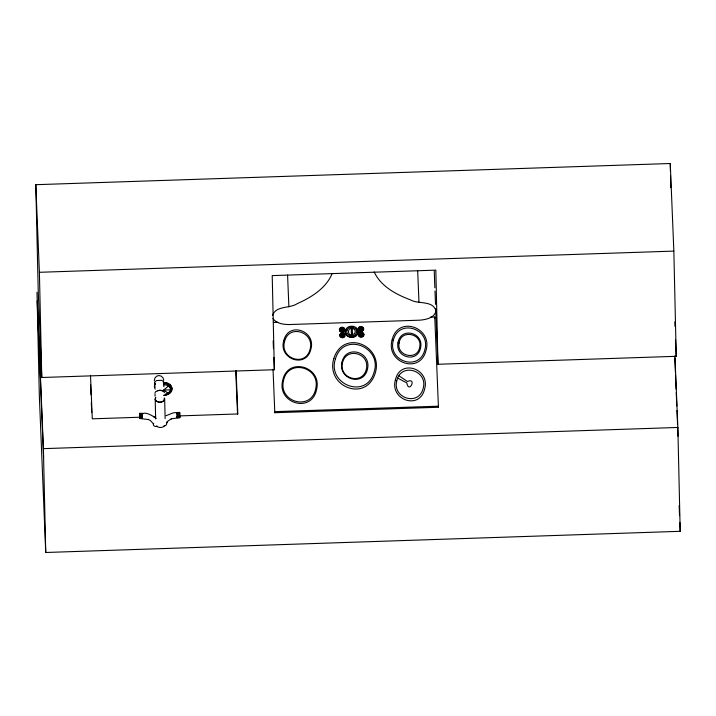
<?xml version="1.0" encoding="UTF-8"?>
<svg xmlns="http://www.w3.org/2000/svg" width="716" height="716" viewBox="0 0 716 716"><rect width="100%" height="100%" fill="white"/><g stroke="black" fill="none" stroke-linecap="round" stroke-linejoin="round"><path stroke-width="1.07" d="M139.853 418.511L139.889 413.275L139.853 418.511L148.507 419.567L148.051 419.361L150.351 420.489L153.26 423.657M142.511 418.52C139.334 408.192 152.848 415.477 156.115 418.448M177.076 416.801L177.085 417.714L176.995 412.488L179.653 412.443L179.734 417.67L171.133 418.842L171.616 418.636L167.66 421.285L166.604 423.004L166.935 422.037L166.613 423.809A2.658 2.032 -1.3 0 1 165.306 425.599L163.982 425.895M177.022 414.636L179.68 414.591L179.653 412.443M179.734 417.67L179.716 415.513M339.42 330.112C338.713 326.353 345.309 326.147 344.861 329.933M344.852 329.423C345.56 333.182 338.963 333.387 339.402 329.602M358.242 328.868C358.251 335.446 367.899 328.823 361.499 326.541C354.662 326.066 360.837 335.231 363.54 329.414M358.403 334.99C357.696 331.231 364.292 331.025 363.844 334.811M363.835 334.3C364.542 338.059 357.946 338.265 358.394 334.479M345.461 331.884L346.419 329.154M357.955 331.759C358.242 339.572 344.682 339.205 345.452 331.365C345.9 323.945 358.716 324.715 357.973 332.269M154.289 380.76L154.817 378.209L156.464 376.303L158.8 375.524L161.198 376.106L163.006 377.869L163.749 380.366M272.492 315.505C275.955 305.329 289.828 308.721 297.23 303.665C311.344 297.337 326.147 288.315 332.242 273.36M154.423 387.105L154.907 383.132L154.423 387.105L155.166 389.182M164.098 400.459C161.968 402.669 158.182 402.777 155.909 400.736L155.211 399.125L155.748 397.47L155.202 399.107L155.649 418.932M155.202 399.143L155.918 400.745C158.209 402.786 162.004 402.669 164.116 400.432L164.304 397.971L164.662 398.767M164.107 400.45L164.662 398.794L165.119 418.618M164.689 425.734C162.621 428.016 158.755 428.114 156.482 426.065M339.482 329.494C340.091 327.364 343.206 326.979 344.45 328.742M344.79 330.04C344.145 332.412 340.342 332.519 339.527 330.219M358.465 334.372L359.674 332.868M363.773 334.918C363.128 337.29 359.325 337.397 358.51 335.097M154.96 393.084L155.569 391.67L159.632 390.122L163.758 391.33L164.42 392.708M357.687 333.173C355.825 338.444 347.09 338.247 345.604 332.797M358.492 328.277L360.103 327.105M168.779 393.702L163.651 390.059L168.466 386.085L168.439 384.85M340.968 327.883C336.726 331.705 346.965 332.609 343.617 328.098M340.923 333.495C335.616 338.265 348.406 339.402 344.226 333.763M166.04 415.719L173.227 412.864L176.995 412.488L177.013 413.06M341.666 328.179C337.863 333.674 347.618 329.306 342.069 327.928L342.185 330.899L341.657 327.991M341.738 333.244C336.198 337.612 348.71 337.164 342.83 333.209M341.935 333.799C338.48 338.829 347.35 334.828 342.302 333.549L342.409 336.287L341.926 333.611M360.497 327.767C357.946 328.662 361.401 331.508 362.189 329.145C360.014 324.151 360.998 334.05 360.497 327.57M360.783 333.441C358.618 334.202 361.544 336.618 362.215 334.605C360.103 330.362 361.956 338.775 360.775 333.244M157.287 426.235L155.954 426.512A2.658 2.032 -1.3 0 1 153.716 423.451M157.278 390.587L162.004 390.408L163.758 391.348M341.568 333.235L343.644 333.405M360.327 332.609L361.732 332.564M351.314 328.268L352.245 328.286L352.505 334.632C346.016 335.947 348.021 325.708 353.606 328.895C355.494 329.799 355.843 332.6 354.134 333.862C350.214 336.887 351.502 330.532 351.323 328.465M437.968 364.265L435.838 270.147L272.214 275.606L274.353 369.733L41.77 377.502L38.19 289.908L35.8 184.692L670.257 163.508L673.846 251.101L676.226 356.308L437.968 364.265L435.704 308.829M41.77 377.502L39.389 272.295L673.846 251.101M273.36 322.415L277.817 322.272M430.307 317.179L434.764 317.027L438.434 407.261L274.81 412.72L273.029 369.259M163.651 390.059L170.677 389.826L170.65 388.591M140.067 417.222L92.283 418.824L90.511 375.354M153.394 416.775L155.623 416.703M178.955 415.924L237.837 413.955L236.065 370.494M677.846 427.461L680.2 531.308L45.743 552.492L43.39 448.646L677.846 427.461L674.92 355.95M176.995 412.604L179.653 412.559M177.004 413.392L179.653 413.347M177.04 416.005L179.698 415.96M177.067 417.133L179.725 417.088M177.085 417.598L179.743 417.553M139.853 413.4L142.538 413.284M139.826 414.188L142.484 414.197M139.817 415.432L142.466 415.441M139.817 416.801L142.466 416.81M139.826 417.929L142.484 417.938M374.173 271.955C380.921 286.481 396.163 294.527 410.51 299.888C418.198 304.47 432.741 300.022 435.946 310.807C434.666 318.101 425.572 319.721 419.379 320.195L289.282 324.545C283.482 324.509 276.546 323.668 272.948 318.539M351.95 326.568L353.561 326.809M397.738 378.137L406.822 382.917C408.809 394.426 417.276 377.126 407.467 381.512L399.045 375.855M362.18 327.275L363.209 328.116M362.403 332.779L362.985 333.137M356.3 328.322L357.821 330.837M363.433 333.62L363.728 334.193M163.91 382.63L163.239 381.27L161.485 380.33L156.759 380.527L155.05 381.61L154.45 383.024L155.112 384.376M154.379 385.262L155.121 387.338M363.504 328.689L363.621 329.306M155.014 394.033L155.112 396.216M674.821 321.94L675 326.371M675.546 339.679L676.226 356.308M674.839 357.955L675.43 372.481M675.528 374.719L676.119 389.236M676.253 392.592L676.808 405.999M676.987 410.465L677.542 423.872M677.676 427.228L678.043 436.169M679.144 505.603L679.556 515.663M679.833 522.367L680.2 531.308M434.845 287.76L434.263 271.14M434.979 291.09L435.525 304.389M417.679 270.773L418.985 302.537M287.581 275.114L288.888 306.878M273.172 340.905L273.485 348.665M273.852 357.535L274.353 369.733M235.77 370.951L237.542 414.421M90.583 384.734L90.986 394.758M91.308 402.562L91.72 412.595M35.8 184.692L39.389 272.295M43.39 448.646L36.981 292.226L39.344 396.073L45.743 552.492M37.178 300.935L43.587 457.354M670.257 163.508L670.427 171.214M670.534 175.617L670.803 187.717M438.434 407.261L438.407 406.187L274.792 411.646L274.81 412.72M434.764 317.027L434.782 318.101M163.839 384.868L163.875 386.712M163.364 382.586A8.359 6.399 -1.3 0 1 171.983 388.707A8.359 6.399 -1.3 0 1 163.892 395.384M163.364 382.425A8.359 6.399 -1.3 0 1 171.974 388.546A8.359 6.399 -1.3 0 1 163.883 395.223M163.409 383.445A7.035 5.388 -1.3 0 1 170.56 387.884A7.035 5.388 -1.3 0 1 165.656 393.961M163.436 384.68A7.035 5.388 -1.3 0 1 170.498 391.222M282.641 380.724C276.94 403.573 311.952 413.776 316.615 389.325C322.316 366.476 287.304 356.273 282.641 380.724M283.464 380.805C278.255 402.329 311.379 411.485 315.72 388.663C320.929 367.138 287.805 357.982 283.464 380.805M397.971 342.812C395.134 357.803 418.037 363.486 420.686 347.323C423.532 332.322 400.629 326.648 397.971 342.812M399.107 343.054C396.342 356.291 417.92 361.025 419.755 346.848C422.521 333.611 400.942 328.877 399.107 343.054M395.366 380.053C389.692 399.949 419.988 410.554 424.678 388.761C430.352 368.865 400.056 358.269 395.366 380.053M396.762 380.876C392.126 398.499 419.29 406.679 423.281 387.938C427.917 370.315 400.754 362.135 396.762 380.876M339.697 334.479C343.904 344.879 348.423 326.711 339.697 334.479M359.002 328.501C361.992 335.902 365.205 322.97 359.002 328.501M359.405 334.041C362.108 340.735 365.017 329.038 359.405 334.041M392.117 339.903C385.441 362.726 420.364 374.978 426.074 350.187C432.741 327.373 397.819 315.121 392.117 339.903M393.29 340.53C387.41 361.535 419.764 372.007 424.901 349.56C430.781 328.555 398.427 318.083 393.29 340.53M283.724 340.789C278.3 359.038 306.233 369.044 310.887 349.166C316.302 330.908 288.378 320.911 283.724 340.789M284.529 341.666C279.643 358.698 305.83 367.496 310.091 349.193C314.986 332.161 288.79 323.364 284.529 341.666M341.818 362.931C338.516 379.883 364.372 386.873 367.657 368.31C370.96 351.359 345.094 344.369 341.818 362.931M342.302 363.674C339.509 379.373 363.567 385.289 366.529 368.301C369.322 352.603 345.264 346.687 342.302 363.674M333.88 358.394C325.1 386.201 365.706 403.144 375.184 373.313C383.964 345.506 343.358 328.563 333.88 358.394M335.455 358.797C326.747 384.304 366.046 399.976 374.012 372.436C382.729 346.929 343.42 331.257 335.455 358.797M346.983 330.291C345.237 335.929 354.715 338.113 356.434 332.833C358.179 327.194 348.701 325.01 346.983 330.291"/></g></svg>
